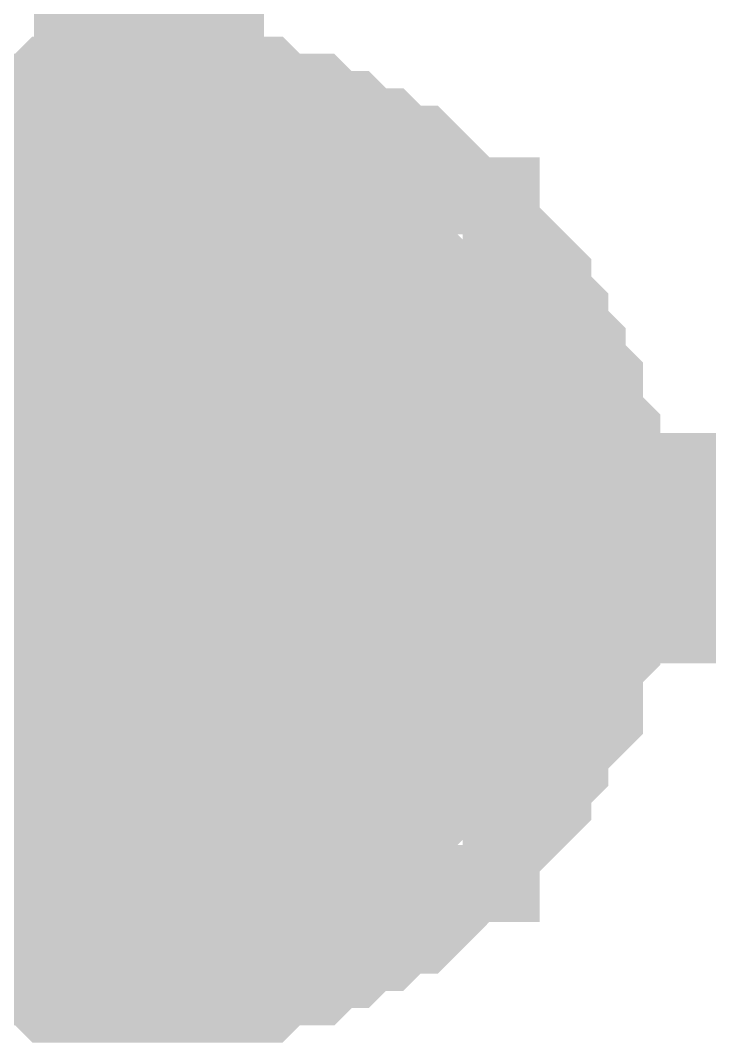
# Model space of a CAD drawing. Header units: inches. Extents: x 0 to 22.3, y 0 to 15.7.
# Drawn here: x 18.6934 to 18.7288, y 13.3736 to 13.426 of the extents above; entities that cross this region are included whole.
import ezdxf

# ---------------------------------------------------------------- set-up
doc = ezdxf.new("R2010")
doc.units = ezdxf.units.IN
doc.header["$MEASUREMENT"] = 0
doc.layers.add('Sheet', color=255, linetype='Continuous')

msp = doc.modelspace()

# ---------------------------------------------------------------- linework, layer by layer
at = {"layer": 'Sheet'}
for points in [[(18.700032, 13.498818, 0.0118, 0.0118, 0), (18.700032, 13.398925, 0.0118, 0.0118, 0)], [(18.686771, 13.413953, 0.0118, 0.0118, 0), (18.687655, 13.414837, 0.0118, 0.0118, 0), (18.688539, 13.415721, 0.0118, 0.0118, 0), (18.689423, 13.415721, 0.0118, 0.0118, 0), (18.690307, 13.416605, 0.0118, 0.0118, 0), (18.691191, 13.416605, 0.0118, 0.0118, 0), (18.692075, 13.417489, 0.0118, 0.0118, 0), (18.692959, 13.417489, 0.0118, 0.0118, 0), (18.692959, 13.418373, 0.0118, 0.0118, 0), (18.694727, 13.418373, 0.0118, 0.0118, 0), (18.695611, 13.418373, 0.0118, 0.0118, 0), (18.696495, 13.419257, 0.0118, 0.0118, 0), (18.697379, 13.419257, 0.0118, 0.0118, 0), (18.698264, 13.419257, 0.0118, 0.0118, 0), (18.699148, 13.419257, 0.0118, 0.0118, 0), (18.700032, 13.419257, 0.0118, 0.0118, 0)], [(18.686771, 13.413953, 0.0118, 0.0118, 0), (18.687655, 13.414837, 0.0118, 0.0118, 0), (18.688539, 13.415721, 0.0118, 0.0118, 0), (18.689423, 13.415721, 0.0118, 0.0118, 0), (18.690307, 13.416605, 0.0118, 0.0118, 0), (18.691191, 13.416605, 0.0118, 0.0118, 0), (18.692075, 13.417489, 0.0118, 0.0118, 0), (18.692959, 13.417489, 0.0118, 0.0118, 0), (18.692959, 13.418373, 0.0118, 0.0118, 0), (18.694727, 13.418373, 0.0118, 0.0118, 0), (18.695611, 13.418373, 0.0118, 0.0118, 0), (18.696495, 13.419257, 0.0118, 0.0118, 0), (18.697379, 13.419257, 0.0118, 0.0118, 0), (18.698264, 13.419257, 0.0118, 0.0118, 0), (18.699148, 13.419257, 0.0118, 0.0118, 0), (18.700032, 13.419257, 0.0118, 0.0118, 0)], [(18.686771, 13.413953, 0.0118, 0.0118, 0), (18.687655, 13.414837, 0.0118, 0.0118, 0), (18.688539, 13.415721, 0.0118, 0.0118, 0), (18.689423, 13.415721, 0.0118, 0.0118, 0), (18.690307, 13.416605, 0.0118, 0.0118, 0), (18.691191, 13.416605, 0.0118, 0.0118, 0), (18.692075, 13.417489, 0.0118, 0.0118, 0), (18.692959, 13.417489, 0.0118, 0.0118, 0), (18.692959, 13.418373, 0.0118, 0.0118, 0), (18.694727, 13.418373, 0.0118, 0.0118, 0), (18.695611, 13.418373, 0.0118, 0.0118, 0), (18.696495, 13.419257, 0.0118, 0.0118, 0), (18.697379, 13.419257, 0.0118, 0.0118, 0), (18.698264, 13.419257, 0.0118, 0.0118, 0), (18.699148, 13.419257, 0.0118, 0.0118, 0), (18.700032, 13.419257, 0.0118, 0.0118, 0)], [(18.686771, 13.413953, 0.0118, 0.0118, 0), (18.687655, 13.414837, 0.0118, 0.0118, 0), (18.688539, 13.415721, 0.0118, 0.0118, 0), (18.689423, 13.415721, 0.0118, 0.0118, 0), (18.690307, 13.416605, 0.0118, 0.0118, 0), (18.691191, 13.416605, 0.0118, 0.0118, 0), (18.692075, 13.417489, 0.0118, 0.0118, 0), (18.692959, 13.417489, 0.0118, 0.0118, 0), (18.692959, 13.418373, 0.0118, 0.0118, 0), (18.694727, 13.418373, 0.0118, 0.0118, 0), (18.695611, 13.418373, 0.0118, 0.0118, 0), (18.696495, 13.419257, 0.0118, 0.0118, 0), (18.697379, 13.419257, 0.0118, 0.0118, 0), (18.698264, 13.419257, 0.0118, 0.0118, 0), (18.699148, 13.419257, 0.0118, 0.0118, 0), (18.700032, 13.419257, 0.0118, 0.0118, 0)], [(18.700032, 13.419257, 0.0118, 0.0118, 0), (18.700032, 13.419257, 0.0118, 0.0118, 0)], [(18.700032, 13.419257, 0.0118, 0.0118, 0), (18.700916, 13.419257, 0.0118, 0.0118, 0), (18.7018, 13.419257, 0.0118, 0.0118, 0), (18.703568, 13.419257, 0.0118, 0.0118, 0), (18.704452, 13.419257, 0.0118, 0.0118, 0), (18.705336, 13.418373, 0.0118, 0.0118, 0), (18.70622, 13.418373, 0.0118, 0.0118, 0), (18.707104, 13.418373, 0.0118, 0.0118, 0), (18.707988, 13.417489, 0.0118, 0.0118, 0), (18.708873, 13.417489, 0.0118, 0.0118, 0), (18.709757, 13.416605, 0.0118, 0.0118, 0), (18.710641, 13.416605, 0.0118, 0.0118, 0), (18.711525, 13.415721, 0.0118, 0.0118, 0), (18.712409, 13.415721, 0.0118, 0.0118, 0), (18.713293, 13.414837, 0.0118, 0.0118, 0), (18.714177, 13.413953, 0.0118, 0.0118, 0), (18.714177, 13.413069, 0.0118, 0.0118, 0), (18.715061, 13.413069, 0.0118, 0.0118, 0), (18.715945, 13.412185, 0.0118, 0.0118, 0), (18.716829, 13.411301, 0.0118, 0.0118, 0), (18.716829, 13.410417, 0.0118, 0.0118, 0), (18.717713, 13.409533, 0.0118, 0.0118, 0), (18.717713, 13.408649, 0.0118, 0.0118, 0), (18.718597, 13.407765, 0.0118, 0.0118, 0), (18.718597, 13.406881, 0.0118, 0.0118, 0), (18.719481, 13.405997, 0.0118, 0.0118, 0), (18.719481, 13.405113, 0.0118, 0.0118, 0), (18.719481, 13.404229, 0.0118, 0.0118, 0), (18.720366, 13.403345, 0.0118, 0.0118, 0), (18.720366, 13.402461, 0.0118, 0.0118, 0), (18.720366, 13.400693, 0.0118, 0.0118, 0), (18.720366, 13.399809, 0.0118, 0.0118, 0), (18.720366, 13.398925, 0.0118, 0.0118, 0)], [(18.700032, 13.419257, 0.0118, 0.0118, 0), (18.700032, 13.419257, 0.0118, 0.0118, 0)], [(18.700032, 13.419257, 0.0118, 0.0118, 0), (18.700916, 13.419257, 0.0118, 0.0118, 0), (18.7018, 13.419257, 0.0118, 0.0118, 0), (18.703568, 13.419257, 0.0118, 0.0118, 0), (18.704452, 13.419257, 0.0118, 0.0118, 0), (18.705336, 13.418373, 0.0118, 0.0118, 0), (18.70622, 13.418373, 0.0118, 0.0118, 0), (18.707104, 13.418373, 0.0118, 0.0118, 0), (18.707988, 13.417489, 0.0118, 0.0118, 0), (18.708873, 13.417489, 0.0118, 0.0118, 0), (18.709757, 13.416605, 0.0118, 0.0118, 0), (18.710641, 13.416605, 0.0118, 0.0118, 0), (18.711525, 13.415721, 0.0118, 0.0118, 0), (18.712409, 13.415721, 0.0118, 0.0118, 0), (18.713293, 13.414837, 0.0118, 0.0118, 0), (18.714177, 13.413953, 0.0118, 0.0118, 0), (18.714177, 13.413069, 0.0118, 0.0118, 0), (18.715061, 13.413069, 0.0118, 0.0118, 0), (18.715945, 13.412185, 0.0118, 0.0118, 0), (18.716829, 13.411301, 0.0118, 0.0118, 0), (18.716829, 13.410417, 0.0118, 0.0118, 0), (18.717713, 13.409533, 0.0118, 0.0118, 0), (18.717713, 13.408649, 0.0118, 0.0118, 0), (18.718597, 13.407765, 0.0118, 0.0118, 0), (18.718597, 13.406881, 0.0118, 0.0118, 0), (18.719481, 13.405997, 0.0118, 0.0118, 0), (18.719481, 13.405113, 0.0118, 0.0118, 0), (18.719481, 13.404229, 0.0118, 0.0118, 0), (18.720366, 13.403345, 0.0118, 0.0118, 0), (18.720366, 13.402461, 0.0118, 0.0118, 0), (18.720366, 13.400693, 0.0118, 0.0118, 0), (18.720366, 13.399809, 0.0118, 0.0118, 0), (18.720366, 13.398925, 0.0118, 0.0118, 0)], [(18.700032, 13.419257, 0.0118, 0.0118, 0), (18.700032, 13.419257, 0.0118, 0.0118, 0)], [(18.700032, 13.419257, 0.0118, 0.0118, 0), (18.700916, 13.419257, 0.0118, 0.0118, 0), (18.7018, 13.419257, 0.0118, 0.0118, 0), (18.703568, 13.419257, 0.0118, 0.0118, 0), (18.704452, 13.419257, 0.0118, 0.0118, 0), (18.705336, 13.418373, 0.0118, 0.0118, 0), (18.70622, 13.418373, 0.0118, 0.0118, 0), (18.707104, 13.418373, 0.0118, 0.0118, 0), (18.707988, 13.417489, 0.0118, 0.0118, 0), (18.708873, 13.417489, 0.0118, 0.0118, 0), (18.709757, 13.416605, 0.0118, 0.0118, 0), (18.710641, 13.416605, 0.0118, 0.0118, 0), (18.711525, 13.415721, 0.0118, 0.0118, 0), (18.712409, 13.415721, 0.0118, 0.0118, 0), (18.713293, 13.414837, 0.0118, 0.0118, 0), (18.714177, 13.413953, 0.0118, 0.0118, 0), (18.714177, 13.413069, 0.0118, 0.0118, 0), (18.715061, 13.413069, 0.0118, 0.0118, 0), (18.715945, 13.412185, 0.0118, 0.0118, 0), (18.716829, 13.411301, 0.0118, 0.0118, 0), (18.716829, 13.410417, 0.0118, 0.0118, 0), (18.717713, 13.409533, 0.0118, 0.0118, 0), (18.717713, 13.408649, 0.0118, 0.0118, 0), (18.718597, 13.407765, 0.0118, 0.0118, 0), (18.718597, 13.406881, 0.0118, 0.0118, 0), (18.719481, 13.405997, 0.0118, 0.0118, 0), (18.719481, 13.405113, 0.0118, 0.0118, 0), (18.719481, 13.404229, 0.0118, 0.0118, 0), (18.720366, 13.403345, 0.0118, 0.0118, 0), (18.720366, 13.402461, 0.0118, 0.0118, 0), (18.720366, 13.400693, 0.0118, 0.0118, 0), (18.720366, 13.399809, 0.0118, 0.0118, 0), (18.720366, 13.398925, 0.0118, 0.0118, 0)], [(18.700032, 13.419257, 0.0118, 0.0118, 0), (18.700032, 13.419257, 0.0118, 0.0118, 0)], [(18.700032, 13.419257, 0.0118, 0.0118, 0), (18.700916, 13.419257, 0.0118, 0.0118, 0), (18.7018, 13.419257, 0.0118, 0.0118, 0), (18.703568, 13.419257, 0.0118, 0.0118, 0), (18.704452, 13.419257, 0.0118, 0.0118, 0), (18.705336, 13.418373, 0.0118, 0.0118, 0), (18.70622, 13.418373, 0.0118, 0.0118, 0), (18.707104, 13.418373, 0.0118, 0.0118, 0), (18.707988, 13.417489, 0.0118, 0.0118, 0), (18.708873, 13.417489, 0.0118, 0.0118, 0), (18.709757, 13.416605, 0.0118, 0.0118, 0), (18.710641, 13.416605, 0.0118, 0.0118, 0), (18.711525, 13.415721, 0.0118, 0.0118, 0), (18.712409, 13.415721, 0.0118, 0.0118, 0), (18.713293, 13.414837, 0.0118, 0.0118, 0), (18.714177, 13.413953, 0.0118, 0.0118, 0), (18.714177, 13.413069, 0.0118, 0.0118, 0), (18.715061, 13.413069, 0.0118, 0.0118, 0), (18.715945, 13.412185, 0.0118, 0.0118, 0), (18.716829, 13.411301, 0.0118, 0.0118, 0), (18.716829, 13.410417, 0.0118, 0.0118, 0), (18.717713, 13.409533, 0.0118, 0.0118, 0), (18.717713, 13.408649, 0.0118, 0.0118, 0), (18.718597, 13.407765, 0.0118, 0.0118, 0), (18.718597, 13.406881, 0.0118, 0.0118, 0), (18.719481, 13.405997, 0.0118, 0.0118, 0), (18.719481, 13.405113, 0.0118, 0.0118, 0), (18.719481, 13.404229, 0.0118, 0.0118, 0), (18.720366, 13.403345, 0.0118, 0.0118, 0), (18.720366, 13.402461, 0.0118, 0.0118, 0), (18.720366, 13.400693, 0.0118, 0.0118, 0), (18.720366, 13.399809, 0.0118, 0.0118, 0), (18.720366, 13.398925, 0.0118, 0.0118, 0)], [(18.691191, 13.416605, 0.0039, 0.0039, 0), (18.692075, 13.417489, 0.0039, 0.0039, 0), (18.692959, 13.417489, 0.0039, 0.0039, 0), (18.692959, 13.418373, 0.0039, 0.0039, 0), (18.694727, 13.418373, 0.0039, 0.0039, 0), (18.695611, 13.418373, 0.0039, 0.0039, 0), (18.696495, 13.419257, 0.0039, 0.0039, 0), (18.697379, 13.419257, 0.0039, 0.0039, 0), (18.698264, 13.419257, 0.0039, 0.0039, 0), (18.699148, 13.419257, 0.0039, 0.0039, 0), (18.700032, 13.419257, 0.0039, 0.0039, 0)], [(18.691191, 13.416605, 0.0039, 0.0039, 0), (18.692075, 13.417489, 0.0039, 0.0039, 0), (18.692959, 13.417489, 0.0039, 0.0039, 0), (18.692959, 13.418373, 0.0039, 0.0039, 0), (18.694727, 13.418373, 0.0039, 0.0039, 0), (18.695611, 13.418373, 0.0039, 0.0039, 0), (18.696495, 13.419257, 0.0039, 0.0039, 0), (18.697379, 13.419257, 0.0039, 0.0039, 0), (18.698264, 13.419257, 0.0039, 0.0039, 0), (18.699148, 13.419257, 0.0039, 0.0039, 0), (18.700032, 13.419257, 0.0039, 0.0039, 0)], [(18.691191, 13.416605, 0.0039, 0.0039, 0), (18.692075, 13.417489, 0.0039, 0.0039, 0), (18.692959, 13.417489, 0.0039, 0.0039, 0), (18.692959, 13.418373, 0.0039, 0.0039, 0), (18.694727, 13.418373, 0.0039, 0.0039, 0), (18.695611, 13.418373, 0.0039, 0.0039, 0), (18.696495, 13.419257, 0.0039, 0.0039, 0), (18.697379, 13.419257, 0.0039, 0.0039, 0), (18.698264, 13.419257, 0.0039, 0.0039, 0), (18.699148, 13.419257, 0.0039, 0.0039, 0), (18.700032, 13.419257, 0.0039, 0.0039, 0)], [(18.691191, 13.416605, 0.0039, 0.0039, 0), (18.692075, 13.417489, 0.0039, 0.0039, 0), (18.692959, 13.417489, 0.0039, 0.0039, 0), (18.692959, 13.418373, 0.0039, 0.0039, 0), (18.694727, 13.418373, 0.0039, 0.0039, 0), (18.695611, 13.418373, 0.0039, 0.0039, 0), (18.696495, 13.419257, 0.0039, 0.0039, 0), (18.697379, 13.419257, 0.0039, 0.0039, 0), (18.698264, 13.419257, 0.0039, 0.0039, 0), (18.699148, 13.419257, 0.0039, 0.0039, 0), (18.700032, 13.419257, 0.0039, 0.0039, 0)], [(18.700032, 13.419257, 0.0039, 0.0039, 0), (18.700032, 13.419257, 0.0039, 0.0039, 0)], [(18.700032, 13.419257, 0.0039, 0.0039, 0), (18.700916, 13.419257, 0.0039, 0.0039, 0), (18.7018, 13.419257, 0.0039, 0.0039, 0), (18.703568, 13.419257, 0.0039, 0.0039, 0), (18.704452, 13.419257, 0.0039, 0.0039, 0), (18.705336, 13.418373, 0.0039, 0.0039, 0), (18.70622, 13.418373, 0.0039, 0.0039, 0), (18.707104, 13.418373, 0.0039, 0.0039, 0), (18.707988, 13.417489, 0.0039, 0.0039, 0), (18.708873, 13.417489, 0.0039, 0.0039, 0), (18.709757, 13.416605, 0.0039, 0.0039, 0), (18.710641, 13.416605, 0.0039, 0.0039, 0), (18.711525, 13.415721, 0.0039, 0.0039, 0), (18.712409, 13.415721, 0.0039, 0.0039, 0), (18.713293, 13.414837, 0.0039, 0.0039, 0), (18.714177, 13.413953, 0.0039, 0.0039, 0), (18.714177, 13.413069, 0.0039, 0.0039, 0), (18.715061, 13.413069, 0.0039, 0.0039, 0), (18.715945, 13.412185, 0.0039, 0.0039, 0), (18.716829, 13.411301, 0.0039, 0.0039, 0), (18.716829, 13.410417, 0.0039, 0.0039, 0), (18.717713, 13.409533, 0.0039, 0.0039, 0), (18.717713, 13.408649, 0.0039, 0.0039, 0), (18.718597, 13.407765, 0.0039, 0.0039, 0), (18.718597, 13.406881, 0.0039, 0.0039, 0), (18.719481, 13.405997, 0.0039, 0.0039, 0), (18.719481, 13.405113, 0.0039, 0.0039, 0), (18.719481, 13.404229, 0.0039, 0.0039, 0), (18.720366, 13.403345, 0.0039, 0.0039, 0), (18.720366, 13.402461, 0.0039, 0.0039, 0), (18.720366, 13.400693, 0.0039, 0.0039, 0), (18.720366, 13.399809, 0.0039, 0.0039, 0), (18.720366, 13.398925, 0.0039, 0.0039, 0)], [(18.700032, 13.419257, 0.0039, 0.0039, 0), (18.700032, 13.419257, 0.0039, 0.0039, 0)], [(18.700032, 13.419257, 0.0039, 0.0039, 0), (18.700916, 13.419257, 0.0039, 0.0039, 0), (18.7018, 13.419257, 0.0039, 0.0039, 0), (18.703568, 13.419257, 0.0039, 0.0039, 0), (18.704452, 13.419257, 0.0039, 0.0039, 0), (18.705336, 13.418373, 0.0039, 0.0039, 0), (18.70622, 13.418373, 0.0039, 0.0039, 0), (18.707104, 13.418373, 0.0039, 0.0039, 0), (18.707988, 13.417489, 0.0039, 0.0039, 0), (18.708873, 13.417489, 0.0039, 0.0039, 0), (18.709757, 13.416605, 0.0039, 0.0039, 0), (18.710641, 13.416605, 0.0039, 0.0039, 0), (18.711525, 13.415721, 0.0039, 0.0039, 0), (18.712409, 13.415721, 0.0039, 0.0039, 0), (18.713293, 13.414837, 0.0039, 0.0039, 0), (18.714177, 13.413953, 0.0039, 0.0039, 0), (18.714177, 13.413069, 0.0039, 0.0039, 0), (18.715061, 13.413069, 0.0039, 0.0039, 0), (18.715945, 13.412185, 0.0039, 0.0039, 0), (18.716829, 13.411301, 0.0039, 0.0039, 0), (18.716829, 13.410417, 0.0039, 0.0039, 0), (18.717713, 13.409533, 0.0039, 0.0039, 0), (18.717713, 13.408649, 0.0039, 0.0039, 0), (18.718597, 13.407765, 0.0039, 0.0039, 0), (18.718597, 13.406881, 0.0039, 0.0039, 0), (18.719481, 13.405997, 0.0039, 0.0039, 0), (18.719481, 13.405113, 0.0039, 0.0039, 0), (18.719481, 13.404229, 0.0039, 0.0039, 0), (18.720366, 13.403345, 0.0039, 0.0039, 0), (18.720366, 13.402461, 0.0039, 0.0039, 0), (18.720366, 13.400693, 0.0039, 0.0039, 0), (18.720366, 13.399809, 0.0039, 0.0039, 0), (18.720366, 13.398925, 0.0039, 0.0039, 0)], [(18.700032, 13.419257, 0.0039, 0.0039, 0), (18.700032, 13.419257, 0.0039, 0.0039, 0)], [(18.700032, 13.419257, 0.0039, 0.0039, 0), (18.700916, 13.419257, 0.0039, 0.0039, 0), (18.7018, 13.419257, 0.0039, 0.0039, 0), (18.703568, 13.419257, 0.0039, 0.0039, 0), (18.704452, 13.419257, 0.0039, 0.0039, 0), (18.705336, 13.418373, 0.0039, 0.0039, 0), (18.70622, 13.418373, 0.0039, 0.0039, 0), (18.707104, 13.418373, 0.0039, 0.0039, 0), (18.707988, 13.417489, 0.0039, 0.0039, 0), (18.708873, 13.417489, 0.0039, 0.0039, 0), (18.709757, 13.416605, 0.0039, 0.0039, 0), (18.710641, 13.416605, 0.0039, 0.0039, 0), (18.711525, 13.415721, 0.0039, 0.0039, 0), (18.712409, 13.415721, 0.0039, 0.0039, 0), (18.713293, 13.414837, 0.0039, 0.0039, 0), (18.714177, 13.413953, 0.0039, 0.0039, 0), (18.714177, 13.413069, 0.0039, 0.0039, 0), (18.715061, 13.413069, 0.0039, 0.0039, 0), (18.715945, 13.412185, 0.0039, 0.0039, 0), (18.716829, 13.411301, 0.0039, 0.0039, 0), (18.716829, 13.410417, 0.0039, 0.0039, 0), (18.717713, 13.409533, 0.0039, 0.0039, 0), (18.717713, 13.408649, 0.0039, 0.0039, 0), (18.718597, 13.407765, 0.0039, 0.0039, 0), (18.718597, 13.406881, 0.0039, 0.0039, 0), (18.719481, 13.405997, 0.0039, 0.0039, 0), (18.719481, 13.405113, 0.0039, 0.0039, 0), (18.719481, 13.404229, 0.0039, 0.0039, 0), (18.720366, 13.403345, 0.0039, 0.0039, 0), (18.720366, 13.402461, 0.0039, 0.0039, 0), (18.720366, 13.400693, 0.0039, 0.0039, 0), (18.720366, 13.399809, 0.0039, 0.0039, 0), (18.720366, 13.398925, 0.0039, 0.0039, 0)], [(18.700032, 13.419257, 0.0039, 0.0039, 0), (18.700032, 13.419257, 0.0039, 0.0039, 0)], [(18.700032, 13.419257, 0.0039, 0.0039, 0), (18.700916, 13.419257, 0.0039, 0.0039, 0), (18.7018, 13.419257, 0.0039, 0.0039, 0), (18.703568, 13.419257, 0.0039, 0.0039, 0), (18.704452, 13.419257, 0.0039, 0.0039, 0), (18.705336, 13.418373, 0.0039, 0.0039, 0), (18.70622, 13.418373, 0.0039, 0.0039, 0), (18.707104, 13.418373, 0.0039, 0.0039, 0), (18.707988, 13.417489, 0.0039, 0.0039, 0), (18.708873, 13.417489, 0.0039, 0.0039, 0), (18.709757, 13.416605, 0.0039, 0.0039, 0), (18.710641, 13.416605, 0.0039, 0.0039, 0), (18.711525, 13.415721, 0.0039, 0.0039, 0), (18.712409, 13.415721, 0.0039, 0.0039, 0), (18.713293, 13.414837, 0.0039, 0.0039, 0), (18.714177, 13.413953, 0.0039, 0.0039, 0), (18.714177, 13.413069, 0.0039, 0.0039, 0), (18.715061, 13.413069, 0.0039, 0.0039, 0), (18.715945, 13.412185, 0.0039, 0.0039, 0), (18.716829, 13.411301, 0.0039, 0.0039, 0), (18.716829, 13.410417, 0.0039, 0.0039, 0), (18.717713, 13.409533, 0.0039, 0.0039, 0), (18.717713, 13.408649, 0.0039, 0.0039, 0), (18.718597, 13.407765, 0.0039, 0.0039, 0), (18.718597, 13.406881, 0.0039, 0.0039, 0), (18.719481, 13.405997, 0.0039, 0.0039, 0), (18.719481, 13.405113, 0.0039, 0.0039, 0), (18.719481, 13.404229, 0.0039, 0.0039, 0), (18.720366, 13.403345, 0.0039, 0.0039, 0), (18.720366, 13.402461, 0.0039, 0.0039, 0), (18.720366, 13.400693, 0.0039, 0.0039, 0), (18.720366, 13.399809, 0.0039, 0.0039, 0), (18.720366, 13.398925, 0.0039, 0.0039, 0)], [(18.600131, 13.398925, 0.0118, 0.0118, 0), (18.700032, 13.398925, 0.0118, 0.0118, 0), (19.100519, 13.398925, 0.0118, 0.0118, 0)], [(18.720366, 13.398925, 0.0118, 0.0118, 0), (18.720366, 13.398041, 0.0118, 0.0118, 0), (18.720366, 13.397157, 0.0118, 0.0118, 0), (18.720366, 13.396273, 0.0118, 0.0118, 0), (18.720366, 13.395389, 0.0118, 0.0118, 0), (18.719481, 13.394505, 0.0118, 0.0118, 0), (18.719481, 13.39362, 0.0118, 0.0118, 0), (18.719481, 13.391852, 0.0118, 0.0118, 0), (18.718597, 13.390968, 0.0118, 0.0118, 0), (18.718597, 13.390968, 0.0118, 0.0118, 0), (18.717713, 13.390084, 0.0118, 0.0118, 0), (18.717713, 13.3892, 0.0118, 0.0118, 0), (18.716829, 13.388316, 0.0118, 0.0118, 0), (18.716829, 13.387432, 0.0118, 0.0118, 0), (18.715945, 13.386548, 0.0118, 0.0118, 0), (18.715061, 13.385664, 0.0118, 0.0118, 0), (18.714177, 13.385664, 0.0118, 0.0118, 0), (18.714177, 13.38478, 0.0118, 0.0118, 0), (18.713293, 13.383896, 0.0118, 0.0118, 0), (18.712409, 13.383012, 0.0118, 0.0118, 0), (18.711525, 13.383012, 0.0118, 0.0118, 0), (18.710641, 13.382128, 0.0118, 0.0118, 0), (18.709757, 13.382128, 0.0118, 0.0118, 0), (18.708873, 13.381244, 0.0118, 0.0118, 0), (18.707988, 13.381244, 0.0118, 0.0118, 0), (18.707104, 13.38036, 0.0118, 0.0118, 0), (18.70622, 13.38036, 0.0118, 0.0118, 0), (18.705336, 13.38036, 0.0118, 0.0118, 0), (18.704452, 13.379476, 0.0118, 0.0118, 0), (18.703568, 13.379476, 0.0118, 0.0118, 0), (18.7018, 13.379476, 0.0118, 0.0118, 0), (18.700916, 13.379476, 0.0118, 0.0118, 0), (18.700032, 13.379476, 0.0118, 0.0118, 0)], [(18.720366, 13.398925, 0.0118, 0.0118, 0), (18.720366, 13.398041, 0.0118, 0.0118, 0), (18.720366, 13.397157, 0.0118, 0.0118, 0), (18.720366, 13.396273, 0.0118, 0.0118, 0), (18.720366, 13.395389, 0.0118, 0.0118, 0), (18.719481, 13.394505, 0.0118, 0.0118, 0), (18.719481, 13.39362, 0.0118, 0.0118, 0), (18.719481, 13.391852, 0.0118, 0.0118, 0), (18.718597, 13.390968, 0.0118, 0.0118, 0), (18.718597, 13.390968, 0.0118, 0.0118, 0), (18.717713, 13.390084, 0.0118, 0.0118, 0), (18.717713, 13.3892, 0.0118, 0.0118, 0), (18.716829, 13.388316, 0.0118, 0.0118, 0), (18.716829, 13.387432, 0.0118, 0.0118, 0), (18.715945, 13.386548, 0.0118, 0.0118, 0), (18.715061, 13.385664, 0.0118, 0.0118, 0), (18.714177, 13.385664, 0.0118, 0.0118, 0), (18.714177, 13.38478, 0.0118, 0.0118, 0), (18.713293, 13.383896, 0.0118, 0.0118, 0), (18.712409, 13.383012, 0.0118, 0.0118, 0), (18.711525, 13.383012, 0.0118, 0.0118, 0), (18.710641, 13.382128, 0.0118, 0.0118, 0), (18.709757, 13.382128, 0.0118, 0.0118, 0), (18.708873, 13.381244, 0.0118, 0.0118, 0), (18.707988, 13.381244, 0.0118, 0.0118, 0), (18.707104, 13.38036, 0.0118, 0.0118, 0), (18.70622, 13.38036, 0.0118, 0.0118, 0), (18.705336, 13.38036, 0.0118, 0.0118, 0), (18.704452, 13.379476, 0.0118, 0.0118, 0), (18.703568, 13.379476, 0.0118, 0.0118, 0), (18.7018, 13.379476, 0.0118, 0.0118, 0), (18.700916, 13.379476, 0.0118, 0.0118, 0), (18.700032, 13.379476, 0.0118, 0.0118, 0)], [(18.720366, 13.398925, 0.0118, 0.0118, 0), (18.720366, 13.398041, 0.0118, 0.0118, 0), (18.720366, 13.397157, 0.0118, 0.0118, 0), (18.720366, 13.396273, 0.0118, 0.0118, 0), (18.720366, 13.395389, 0.0118, 0.0118, 0), (18.719481, 13.394505, 0.0118, 0.0118, 0), (18.719481, 13.39362, 0.0118, 0.0118, 0), (18.719481, 13.391852, 0.0118, 0.0118, 0), (18.718597, 13.390968, 0.0118, 0.0118, 0), (18.718597, 13.390968, 0.0118, 0.0118, 0), (18.717713, 13.390084, 0.0118, 0.0118, 0), (18.717713, 13.3892, 0.0118, 0.0118, 0), (18.716829, 13.388316, 0.0118, 0.0118, 0), (18.716829, 13.387432, 0.0118, 0.0118, 0), (18.715945, 13.386548, 0.0118, 0.0118, 0), (18.715061, 13.385664, 0.0118, 0.0118, 0), (18.714177, 13.385664, 0.0118, 0.0118, 0), (18.714177, 13.38478, 0.0118, 0.0118, 0), (18.713293, 13.383896, 0.0118, 0.0118, 0), (18.712409, 13.383012, 0.0118, 0.0118, 0), (18.711525, 13.383012, 0.0118, 0.0118, 0), (18.710641, 13.382128, 0.0118, 0.0118, 0), (18.709757, 13.382128, 0.0118, 0.0118, 0), (18.708873, 13.381244, 0.0118, 0.0118, 0), (18.707988, 13.381244, 0.0118, 0.0118, 0), (18.707104, 13.38036, 0.0118, 0.0118, 0), (18.70622, 13.38036, 0.0118, 0.0118, 0), (18.705336, 13.38036, 0.0118, 0.0118, 0), (18.704452, 13.379476, 0.0118, 0.0118, 0), (18.703568, 13.379476, 0.0118, 0.0118, 0), (18.7018, 13.379476, 0.0118, 0.0118, 0), (18.700916, 13.379476, 0.0118, 0.0118, 0), (18.700032, 13.379476, 0.0118, 0.0118, 0)], [(18.720366, 13.398925, 0.0118, 0.0118, 0), (18.720366, 13.398041, 0.0118, 0.0118, 0), (18.720366, 13.397157, 0.0118, 0.0118, 0), (18.720366, 13.396273, 0.0118, 0.0118, 0), (18.720366, 13.395389, 0.0118, 0.0118, 0), (18.719481, 13.394505, 0.0118, 0.0118, 0), (18.719481, 13.39362, 0.0118, 0.0118, 0), (18.719481, 13.391852, 0.0118, 0.0118, 0), (18.718597, 13.390968, 0.0118, 0.0118, 0), (18.718597, 13.390968, 0.0118, 0.0118, 0), (18.717713, 13.390084, 0.0118, 0.0118, 0), (18.717713, 13.3892, 0.0118, 0.0118, 0), (18.716829, 13.388316, 0.0118, 0.0118, 0), (18.716829, 13.387432, 0.0118, 0.0118, 0), (18.715945, 13.386548, 0.0118, 0.0118, 0), (18.715061, 13.385664, 0.0118, 0.0118, 0), (18.714177, 13.385664, 0.0118, 0.0118, 0), (18.714177, 13.38478, 0.0118, 0.0118, 0), (18.713293, 13.383896, 0.0118, 0.0118, 0), (18.712409, 13.383012, 0.0118, 0.0118, 0), (18.711525, 13.383012, 0.0118, 0.0118, 0), (18.710641, 13.382128, 0.0118, 0.0118, 0), (18.709757, 13.382128, 0.0118, 0.0118, 0), (18.708873, 13.381244, 0.0118, 0.0118, 0), (18.707988, 13.381244, 0.0118, 0.0118, 0), (18.707104, 13.38036, 0.0118, 0.0118, 0), (18.70622, 13.38036, 0.0118, 0.0118, 0), (18.705336, 13.38036, 0.0118, 0.0118, 0), (18.704452, 13.379476, 0.0118, 0.0118, 0), (18.703568, 13.379476, 0.0118, 0.0118, 0), (18.7018, 13.379476, 0.0118, 0.0118, 0), (18.700916, 13.379476, 0.0118, 0.0118, 0), (18.700032, 13.379476, 0.0118, 0.0118, 0)], [(18.720366, 13.398925, 0.0118, 0.0118, 0), (18.720366, 13.398925, 0.0118, 0.0118, 0), (18.720366, 13.398925, 0.0118, 0.0118, 0), (18.720366, 13.398925, 0.0118, 0.0118, 0), (18.720366, 13.398925, 0.0118, 0.0118, 0), (18.720366, 13.398925, 0.0118, 0.0118, 0), (18.720366, 13.398925, 0.0118, 0.0118, 0), (18.720366, 13.398925, 0.0118, 0.0118, 0), (18.720366, 13.398925, 0.0118, 0.0118, 0), (18.720366, 13.398925, 0.0118, 0.0118, 0), (18.720366, 13.398925, 0.0118, 0.0118, 0), (18.720366, 13.398925, 0.0118, 0.0118, 0), (18.720366, 13.398925, 0.0118, 0.0118, 0), (18.720366, 13.398925, 0.0118, 0.0118, 0), (18.720366, 13.398925, 0.0118, 0.0118, 0), (18.720366, 13.398925, 0.0118, 0.0118, 0), (18.720366, 13.398925, 0.0118, 0.0118, 0), (18.720366, 13.398925, 0.0118, 0.0118, 0), (18.720366, 13.398925, 0.0118, 0.0118, 0), (18.720366, 13.398925, 0.0118, 0.0118, 0), (18.720366, 13.398925, 0.0118, 0.0118, 0), (18.720366, 13.398925, 0.0118, 0.0118, 0), (18.720366, 13.398925, 0.0118, 0.0118, 0), (18.720366, 13.398925, 0.0118, 0.0118, 0), (18.720366, 13.398925, 0.0118, 0.0118, 0), (18.720366, 13.398925, 0.0118, 0.0118, 0), (18.720366, 13.398925, 0.0118, 0.0118, 0), (18.720366, 13.398925, 0.0118, 0.0118, 0), (18.720366, 13.398925, 0.0118, 0.0118, 0), (18.720366, 13.398925, 0.0118, 0.0118, 0), (18.720366, 13.398925, 0.0118, 0.0118, 0), (18.720366, 13.398925, 0.0118, 0.0118, 0), (18.720366, 13.398925, 0.0118, 0.0118, 0)], [(18.720366, 13.398925, 0.0118, 0.0118, 0), (18.720366, 13.398925, 0.0118, 0.0118, 0)], [(18.720366, 13.398925, 0.0118, 0.0118, 0), (18.720366, 13.398925, 0.0118, 0.0118, 0), (18.720366, 13.398925, 0.0118, 0.0118, 0), (18.720366, 13.398925, 0.0118, 0.0118, 0), (18.720366, 13.398925, 0.0118, 0.0118, 0), (18.720366, 13.398925, 0.0118, 0.0118, 0), (18.720366, 13.398925, 0.0118, 0.0118, 0), (18.720366, 13.398925, 0.0118, 0.0118, 0), (18.720366, 13.398925, 0.0118, 0.0118, 0), (18.720366, 13.398925, 0.0118, 0.0118, 0), (18.720366, 13.398925, 0.0118, 0.0118, 0), (18.720366, 13.398925, 0.0118, 0.0118, 0), (18.720366, 13.398925, 0.0118, 0.0118, 0), (18.720366, 13.398925, 0.0118, 0.0118, 0), (18.720366, 13.398925, 0.0118, 0.0118, 0), (18.720366, 13.398925, 0.0118, 0.0118, 0), (18.720366, 13.398925, 0.0118, 0.0118, 0), (18.720366, 13.398925, 0.0118, 0.0118, 0), (18.720366, 13.398925, 0.0118, 0.0118, 0), (18.720366, 13.398925, 0.0118, 0.0118, 0), (18.720366, 13.398925, 0.0118, 0.0118, 0), (18.720366, 13.398925, 0.0118, 0.0118, 0), (18.720366, 13.398925, 0.0118, 0.0118, 0), (18.720366, 13.398925, 0.0118, 0.0118, 0), (18.720366, 13.398925, 0.0118, 0.0118, 0), (18.720366, 13.398925, 0.0118, 0.0118, 0), (18.720366, 13.398925, 0.0118, 0.0118, 0), (18.720366, 13.398925, 0.0118, 0.0118, 0), (18.720366, 13.398925, 0.0118, 0.0118, 0), (18.720366, 13.398925, 0.0118, 0.0118, 0), (18.720366, 13.398925, 0.0118, 0.0118, 0), (18.720366, 13.398925, 0.0118, 0.0118, 0), (18.720366, 13.398925, 0.0118, 0.0118, 0)], [(18.720366, 13.398925, 0.0118, 0.0118, 0), (18.720366, 13.398925, 0.0118, 0.0118, 0)], [(18.720366, 13.398925, 0.0118, 0.0118, 0), (18.720366, 13.398925, 0.0118, 0.0118, 0), (18.720366, 13.398925, 0.0118, 0.0118, 0), (18.720366, 13.398925, 0.0118, 0.0118, 0), (18.720366, 13.398925, 0.0118, 0.0118, 0), (18.720366, 13.398925, 0.0118, 0.0118, 0), (18.720366, 13.398925, 0.0118, 0.0118, 0), (18.720366, 13.398925, 0.0118, 0.0118, 0), (18.720366, 13.398925, 0.0118, 0.0118, 0), (18.720366, 13.398925, 0.0118, 0.0118, 0), (18.720366, 13.398925, 0.0118, 0.0118, 0), (18.720366, 13.398925, 0.0118, 0.0118, 0), (18.720366, 13.398925, 0.0118, 0.0118, 0), (18.720366, 13.398925, 0.0118, 0.0118, 0), (18.720366, 13.398925, 0.0118, 0.0118, 0), (18.720366, 13.398925, 0.0118, 0.0118, 0), (18.720366, 13.398925, 0.0118, 0.0118, 0), (18.720366, 13.398925, 0.0118, 0.0118, 0), (18.720366, 13.398925, 0.0118, 0.0118, 0), (18.720366, 13.398925, 0.0118, 0.0118, 0), (18.720366, 13.398925, 0.0118, 0.0118, 0), (18.720366, 13.398925, 0.0118, 0.0118, 0), (18.720366, 13.398925, 0.0118, 0.0118, 0), (18.720366, 13.398925, 0.0118, 0.0118, 0), (18.720366, 13.398925, 0.0118, 0.0118, 0), (18.720366, 13.398925, 0.0118, 0.0118, 0), (18.720366, 13.398925, 0.0118, 0.0118, 0), (18.720366, 13.398925, 0.0118, 0.0118, 0), (18.720366, 13.398925, 0.0118, 0.0118, 0), (18.720366, 13.398925, 0.0118, 0.0118, 0), (18.720366, 13.398925, 0.0118, 0.0118, 0), (18.720366, 13.398925, 0.0118, 0.0118, 0), (18.720366, 13.398925, 0.0118, 0.0118, 0)], [(18.720366, 13.398925, 0.0118, 0.0118, 0), (18.720366, 13.398925, 0.0118, 0.0118, 0)], [(18.720366, 13.398925, 0.0118, 0.0118, 0), (18.720366, 13.398925, 0.0118, 0.0118, 0), (18.720366, 13.398925, 0.0118, 0.0118, 0), (18.720366, 13.398925, 0.0118, 0.0118, 0), (18.720366, 13.398925, 0.0118, 0.0118, 0), (18.720366, 13.398925, 0.0118, 0.0118, 0), (18.720366, 13.398925, 0.0118, 0.0118, 0), (18.720366, 13.398925, 0.0118, 0.0118, 0), (18.720366, 13.398925, 0.0118, 0.0118, 0), (18.720366, 13.398925, 0.0118, 0.0118, 0), (18.720366, 13.398925, 0.0118, 0.0118, 0), (18.720366, 13.398925, 0.0118, 0.0118, 0), (18.720366, 13.398925, 0.0118, 0.0118, 0), (18.720366, 13.398925, 0.0118, 0.0118, 0), (18.720366, 13.398925, 0.0118, 0.0118, 0), (18.720366, 13.398925, 0.0118, 0.0118, 0), (18.720366, 13.398925, 0.0118, 0.0118, 0), (18.720366, 13.398925, 0.0118, 0.0118, 0), (18.720366, 13.398925, 0.0118, 0.0118, 0), (18.720366, 13.398925, 0.0118, 0.0118, 0), (18.720366, 13.398925, 0.0118, 0.0118, 0), (18.720366, 13.398925, 0.0118, 0.0118, 0), (18.720366, 13.398925, 0.0118, 0.0118, 0), (18.720366, 13.398925, 0.0118, 0.0118, 0), (18.720366, 13.398925, 0.0118, 0.0118, 0), (18.720366, 13.398925, 0.0118, 0.0118, 0), (18.720366, 13.398925, 0.0118, 0.0118, 0), (18.720366, 13.398925, 0.0118, 0.0118, 0), (18.720366, 13.398925, 0.0118, 0.0118, 0), (18.720366, 13.398925, 0.0118, 0.0118, 0), (18.720366, 13.398925, 0.0118, 0.0118, 0), (18.720366, 13.398925, 0.0118, 0.0118, 0), (18.720366, 13.398925, 0.0118, 0.0118, 0)], [(18.720366, 13.398925, 0.0118, 0.0118, 0), (18.720366, 13.398925, 0.0118, 0.0118, 0)], [(18.720366, 13.398925, 0.0039, 0.0039, 0), (18.720366, 13.398041, 0.0039, 0.0039, 0), (18.720366, 13.397157, 0.0039, 0.0039, 0), (18.720366, 13.396273, 0.0039, 0.0039, 0), (18.720366, 13.395389, 0.0039, 0.0039, 0), (18.719481, 13.394505, 0.0039, 0.0039, 0), (18.719481, 13.39362, 0.0039, 0.0039, 0), (18.719481, 13.391852, 0.0039, 0.0039, 0), (18.718597, 13.390968, 0.0039, 0.0039, 0), (18.718597, 13.390968, 0.0039, 0.0039, 0), (18.717713, 13.390084, 0.0039, 0.0039, 0), (18.717713, 13.3892, 0.0039, 0.0039, 0), (18.716829, 13.388316, 0.0039, 0.0039, 0), (18.716829, 13.387432, 0.0039, 0.0039, 0), (18.715945, 13.386548, 0.0039, 0.0039, 0), (18.715061, 13.385664, 0.0039, 0.0039, 0), (18.714177, 13.385664, 0.0039, 0.0039, 0), (18.714177, 13.38478, 0.0039, 0.0039, 0), (18.713293, 13.383896, 0.0039, 0.0039, 0), (18.712409, 13.383012, 0.0039, 0.0039, 0), (18.711525, 13.383012, 0.0039, 0.0039, 0), (18.710641, 13.382128, 0.0039, 0.0039, 0), (18.709757, 13.382128, 0.0039, 0.0039, 0), (18.708873, 13.381244, 0.0039, 0.0039, 0), (18.707988, 13.381244, 0.0039, 0.0039, 0), (18.707104, 13.38036, 0.0039, 0.0039, 0), (18.70622, 13.38036, 0.0039, 0.0039, 0), (18.705336, 13.38036, 0.0039, 0.0039, 0), (18.704452, 13.379476, 0.0039, 0.0039, 0), (18.703568, 13.379476, 0.0039, 0.0039, 0), (18.7018, 13.379476, 0.0039, 0.0039, 0), (18.700916, 13.379476, 0.0039, 0.0039, 0), (18.700032, 13.379476, 0.0039, 0.0039, 0)], [(18.720366, 13.398925, 0.0039, 0.0039, 0), (18.720366, 13.398041, 0.0039, 0.0039, 0), (18.720366, 13.397157, 0.0039, 0.0039, 0), (18.720366, 13.396273, 0.0039, 0.0039, 0), (18.720366, 13.395389, 0.0039, 0.0039, 0), (18.719481, 13.394505, 0.0039, 0.0039, 0), (18.719481, 13.39362, 0.0039, 0.0039, 0), (18.719481, 13.391852, 0.0039, 0.0039, 0), (18.718597, 13.390968, 0.0039, 0.0039, 0), (18.718597, 13.390968, 0.0039, 0.0039, 0), (18.717713, 13.390084, 0.0039, 0.0039, 0), (18.717713, 13.3892, 0.0039, 0.0039, 0), (18.716829, 13.388316, 0.0039, 0.0039, 0), (18.716829, 13.387432, 0.0039, 0.0039, 0), (18.715945, 13.386548, 0.0039, 0.0039, 0), (18.715061, 13.385664, 0.0039, 0.0039, 0), (18.714177, 13.385664, 0.0039, 0.0039, 0), (18.714177, 13.38478, 0.0039, 0.0039, 0), (18.713293, 13.383896, 0.0039, 0.0039, 0), (18.712409, 13.383012, 0.0039, 0.0039, 0), (18.711525, 13.383012, 0.0039, 0.0039, 0), (18.710641, 13.382128, 0.0039, 0.0039, 0), (18.709757, 13.382128, 0.0039, 0.0039, 0), (18.708873, 13.381244, 0.0039, 0.0039, 0), (18.707988, 13.381244, 0.0039, 0.0039, 0), (18.707104, 13.38036, 0.0039, 0.0039, 0), (18.70622, 13.38036, 0.0039, 0.0039, 0), (18.705336, 13.38036, 0.0039, 0.0039, 0), (18.704452, 13.379476, 0.0039, 0.0039, 0), (18.703568, 13.379476, 0.0039, 0.0039, 0), (18.7018, 13.379476, 0.0039, 0.0039, 0), (18.700916, 13.379476, 0.0039, 0.0039, 0), (18.700032, 13.379476, 0.0039, 0.0039, 0)], [(18.720366, 13.398925, 0.0039, 0.0039, 0), (18.720366, 13.398041, 0.0039, 0.0039, 0), (18.720366, 13.397157, 0.0039, 0.0039, 0), (18.720366, 13.396273, 0.0039, 0.0039, 0), (18.720366, 13.395389, 0.0039, 0.0039, 0), (18.719481, 13.394505, 0.0039, 0.0039, 0), (18.719481, 13.39362, 0.0039, 0.0039, 0), (18.719481, 13.391852, 0.0039, 0.0039, 0), (18.718597, 13.390968, 0.0039, 0.0039, 0), (18.718597, 13.390968, 0.0039, 0.0039, 0), (18.717713, 13.390084, 0.0039, 0.0039, 0), (18.717713, 13.3892, 0.0039, 0.0039, 0), (18.716829, 13.388316, 0.0039, 0.0039, 0), (18.716829, 13.387432, 0.0039, 0.0039, 0), (18.715945, 13.386548, 0.0039, 0.0039, 0), (18.715061, 13.385664, 0.0039, 0.0039, 0), (18.714177, 13.385664, 0.0039, 0.0039, 0), (18.714177, 13.38478, 0.0039, 0.0039, 0), (18.713293, 13.383896, 0.0039, 0.0039, 0), (18.712409, 13.383012, 0.0039, 0.0039, 0), (18.711525, 13.383012, 0.0039, 0.0039, 0), (18.710641, 13.382128, 0.0039, 0.0039, 0), (18.709757, 13.382128, 0.0039, 0.0039, 0), (18.708873, 13.381244, 0.0039, 0.0039, 0), (18.707988, 13.381244, 0.0039, 0.0039, 0), (18.707104, 13.38036, 0.0039, 0.0039, 0), (18.70622, 13.38036, 0.0039, 0.0039, 0), (18.705336, 13.38036, 0.0039, 0.0039, 0), (18.704452, 13.379476, 0.0039, 0.0039, 0), (18.703568, 13.379476, 0.0039, 0.0039, 0), (18.7018, 13.379476, 0.0039, 0.0039, 0), (18.700916, 13.379476, 0.0039, 0.0039, 0), (18.700032, 13.379476, 0.0039, 0.0039, 0)], [(18.720366, 13.398925, 0.0039, 0.0039, 0), (18.720366, 13.398041, 0.0039, 0.0039, 0), (18.720366, 13.397157, 0.0039, 0.0039, 0), (18.720366, 13.396273, 0.0039, 0.0039, 0), (18.720366, 13.395389, 0.0039, 0.0039, 0), (18.719481, 13.394505, 0.0039, 0.0039, 0), (18.719481, 13.39362, 0.0039, 0.0039, 0), (18.719481, 13.391852, 0.0039, 0.0039, 0), (18.718597, 13.390968, 0.0039, 0.0039, 0), (18.718597, 13.390968, 0.0039, 0.0039, 0), (18.717713, 13.390084, 0.0039, 0.0039, 0), (18.717713, 13.3892, 0.0039, 0.0039, 0), (18.716829, 13.388316, 0.0039, 0.0039, 0), (18.716829, 13.387432, 0.0039, 0.0039, 0), (18.715945, 13.386548, 0.0039, 0.0039, 0), (18.715061, 13.385664, 0.0039, 0.0039, 0), (18.714177, 13.385664, 0.0039, 0.0039, 0), (18.714177, 13.38478, 0.0039, 0.0039, 0), (18.713293, 13.383896, 0.0039, 0.0039, 0), (18.712409, 13.383012, 0.0039, 0.0039, 0), (18.711525, 13.383012, 0.0039, 0.0039, 0), (18.710641, 13.382128, 0.0039, 0.0039, 0), (18.709757, 13.382128, 0.0039, 0.0039, 0), (18.708873, 13.381244, 0.0039, 0.0039, 0), (18.707988, 13.381244, 0.0039, 0.0039, 0), (18.707104, 13.38036, 0.0039, 0.0039, 0), (18.70622, 13.38036, 0.0039, 0.0039, 0), (18.705336, 13.38036, 0.0039, 0.0039, 0), (18.704452, 13.379476, 0.0039, 0.0039, 0), (18.703568, 13.379476, 0.0039, 0.0039, 0), (18.7018, 13.379476, 0.0039, 0.0039, 0), (18.700916, 13.379476, 0.0039, 0.0039, 0), (18.700032, 13.379476, 0.0039, 0.0039, 0)], [(18.720366, 13.398925, 0.0039, 0.0039, 0), (18.720366, 13.398925, 0.0039, 0.0039, 0), (18.720366, 13.398925, 0.0039, 0.0039, 0), (18.720366, 13.398925, 0.0039, 0.0039, 0), (18.720366, 13.398925, 0.0039, 0.0039, 0), (18.720366, 13.398925, 0.0039, 0.0039, 0), (18.720366, 13.398925, 0.0039, 0.0039, 0), (18.720366, 13.398925, 0.0039, 0.0039, 0), (18.720366, 13.398925, 0.0039, 0.0039, 0), (18.720366, 13.398925, 0.0039, 0.0039, 0), (18.720366, 13.398925, 0.0039, 0.0039, 0), (18.720366, 13.398925, 0.0039, 0.0039, 0), (18.720366, 13.398925, 0.0039, 0.0039, 0), (18.720366, 13.398925, 0.0039, 0.0039, 0), (18.720366, 13.398925, 0.0039, 0.0039, 0), (18.720366, 13.398925, 0.0039, 0.0039, 0), (18.720366, 13.398925, 0.0039, 0.0039, 0), (18.720366, 13.398925, 0.0039, 0.0039, 0), (18.720366, 13.398925, 0.0039, 0.0039, 0), (18.720366, 13.398925, 0.0039, 0.0039, 0), (18.720366, 13.398925, 0.0039, 0.0039, 0), (18.720366, 13.398925, 0.0039, 0.0039, 0), (18.720366, 13.398925, 0.0039, 0.0039, 0), (18.720366, 13.398925, 0.0039, 0.0039, 0), (18.720366, 13.398925, 0.0039, 0.0039, 0), (18.720366, 13.398925, 0.0039, 0.0039, 0), (18.720366, 13.398925, 0.0039, 0.0039, 0), (18.720366, 13.398925, 0.0039, 0.0039, 0), (18.720366, 13.398925, 0.0039, 0.0039, 0), (18.720366, 13.398925, 0.0039, 0.0039, 0), (18.720366, 13.398925, 0.0039, 0.0039, 0), (18.720366, 13.398925, 0.0039, 0.0039, 0), (18.720366, 13.398925, 0.0039, 0.0039, 0)], [(18.720366, 13.398925, 0.0039, 0.0039, 0), (18.720366, 13.398925, 0.0039, 0.0039, 0)], [(18.720366, 13.398925, 0.0039, 0.0039, 0), (18.720366, 13.398925, 0.0039, 0.0039, 0), (18.720366, 13.398925, 0.0039, 0.0039, 0), (18.720366, 13.398925, 0.0039, 0.0039, 0), (18.720366, 13.398925, 0.0039, 0.0039, 0), (18.720366, 13.398925, 0.0039, 0.0039, 0), (18.720366, 13.398925, 0.0039, 0.0039, 0), (18.720366, 13.398925, 0.0039, 0.0039, 0), (18.720366, 13.398925, 0.0039, 0.0039, 0), (18.720366, 13.398925, 0.0039, 0.0039, 0), (18.720366, 13.398925, 0.0039, 0.0039, 0), (18.720366, 13.398925, 0.0039, 0.0039, 0), (18.720366, 13.398925, 0.0039, 0.0039, 0), (18.720366, 13.398925, 0.0039, 0.0039, 0), (18.720366, 13.398925, 0.0039, 0.0039, 0), (18.720366, 13.398925, 0.0039, 0.0039, 0), (18.720366, 13.398925, 0.0039, 0.0039, 0), (18.720366, 13.398925, 0.0039, 0.0039, 0), (18.720366, 13.398925, 0.0039, 0.0039, 0), (18.720366, 13.398925, 0.0039, 0.0039, 0), (18.720366, 13.398925, 0.0039, 0.0039, 0), (18.720366, 13.398925, 0.0039, 0.0039, 0), (18.720366, 13.398925, 0.0039, 0.0039, 0), (18.720366, 13.398925, 0.0039, 0.0039, 0), (18.720366, 13.398925, 0.0039, 0.0039, 0), (18.720366, 13.398925, 0.0039, 0.0039, 0), (18.720366, 13.398925, 0.0039, 0.0039, 0), (18.720366, 13.398925, 0.0039, 0.0039, 0), (18.720366, 13.398925, 0.0039, 0.0039, 0), (18.720366, 13.398925, 0.0039, 0.0039, 0), (18.720366, 13.398925, 0.0039, 0.0039, 0), (18.720366, 13.398925, 0.0039, 0.0039, 0), (18.720366, 13.398925, 0.0039, 0.0039, 0)], [(18.720366, 13.398925, 0.0039, 0.0039, 0), (18.720366, 13.398925, 0.0039, 0.0039, 0)], [(18.720366, 13.398925, 0.0039, 0.0039, 0), (18.720366, 13.398925, 0.0039, 0.0039, 0), (18.720366, 13.398925, 0.0039, 0.0039, 0), (18.720366, 13.398925, 0.0039, 0.0039, 0), (18.720366, 13.398925, 0.0039, 0.0039, 0), (18.720366, 13.398925, 0.0039, 0.0039, 0), (18.720366, 13.398925, 0.0039, 0.0039, 0), (18.720366, 13.398925, 0.0039, 0.0039, 0), (18.720366, 13.398925, 0.0039, 0.0039, 0), (18.720366, 13.398925, 0.0039, 0.0039, 0), (18.720366, 13.398925, 0.0039, 0.0039, 0), (18.720366, 13.398925, 0.0039, 0.0039, 0), (18.720366, 13.398925, 0.0039, 0.0039, 0), (18.720366, 13.398925, 0.0039, 0.0039, 0), (18.720366, 13.398925, 0.0039, 0.0039, 0), (18.720366, 13.398925, 0.0039, 0.0039, 0), (18.720366, 13.398925, 0.0039, 0.0039, 0), (18.720366, 13.398925, 0.0039, 0.0039, 0), (18.720366, 13.398925, 0.0039, 0.0039, 0), (18.720366, 13.398925, 0.0039, 0.0039, 0), (18.720366, 13.398925, 0.0039, 0.0039, 0), (18.720366, 13.398925, 0.0039, 0.0039, 0), (18.720366, 13.398925, 0.0039, 0.0039, 0), (18.720366, 13.398925, 0.0039, 0.0039, 0), (18.720366, 13.398925, 0.0039, 0.0039, 0), (18.720366, 13.398925, 0.0039, 0.0039, 0), (18.720366, 13.398925, 0.0039, 0.0039, 0), (18.720366, 13.398925, 0.0039, 0.0039, 0), (18.720366, 13.398925, 0.0039, 0.0039, 0), (18.720366, 13.398925, 0.0039, 0.0039, 0), (18.720366, 13.398925, 0.0039, 0.0039, 0), (18.720366, 13.398925, 0.0039, 0.0039, 0), (18.720366, 13.398925, 0.0039, 0.0039, 0)], [(18.720366, 13.398925, 0.0039, 0.0039, 0), (18.720366, 13.398925, 0.0039, 0.0039, 0)], [(18.720366, 13.398925, 0.0039, 0.0039, 0), (18.720366, 13.398925, 0.0039, 0.0039, 0), (18.720366, 13.398925, 0.0039, 0.0039, 0), (18.720366, 13.398925, 0.0039, 0.0039, 0), (18.720366, 13.398925, 0.0039, 0.0039, 0), (18.720366, 13.398925, 0.0039, 0.0039, 0), (18.720366, 13.398925, 0.0039, 0.0039, 0), (18.720366, 13.398925, 0.0039, 0.0039, 0), (18.720366, 13.398925, 0.0039, 0.0039, 0), (18.720366, 13.398925, 0.0039, 0.0039, 0), (18.720366, 13.398925, 0.0039, 0.0039, 0), (18.720366, 13.398925, 0.0039, 0.0039, 0), (18.720366, 13.398925, 0.0039, 0.0039, 0), (18.720366, 13.398925, 0.0039, 0.0039, 0), (18.720366, 13.398925, 0.0039, 0.0039, 0), (18.720366, 13.398925, 0.0039, 0.0039, 0), (18.720366, 13.398925, 0.0039, 0.0039, 0), (18.720366, 13.398925, 0.0039, 0.0039, 0), (18.720366, 13.398925, 0.0039, 0.0039, 0), (18.720366, 13.398925, 0.0039, 0.0039, 0), (18.720366, 13.398925, 0.0039, 0.0039, 0), (18.720366, 13.398925, 0.0039, 0.0039, 0), (18.720366, 13.398925, 0.0039, 0.0039, 0), (18.720366, 13.398925, 0.0039, 0.0039, 0), (18.720366, 13.398925, 0.0039, 0.0039, 0), (18.720366, 13.398925, 0.0039, 0.0039, 0), (18.720366, 13.398925, 0.0039, 0.0039, 0), (18.720366, 13.398925, 0.0039, 0.0039, 0), (18.720366, 13.398925, 0.0039, 0.0039, 0), (18.720366, 13.398925, 0.0039, 0.0039, 0), (18.720366, 13.398925, 0.0039, 0.0039, 0), (18.720366, 13.398925, 0.0039, 0.0039, 0), (18.720366, 13.398925, 0.0039, 0.0039, 0)], [(18.720366, 13.398925, 0.0039, 0.0039, 0), (18.720366, 13.398925, 0.0039, 0.0039, 0)], [(18.700032, 13.379476, 0.0118, 0.0118, 0), (18.699148, 13.379476, 0.0118, 0.0118, 0), (18.698264, 13.379476, 0.0118, 0.0118, 0), (18.697379, 13.379476, 0.0118, 0.0118, 0), (18.696495, 13.379476, 0.0118, 0.0118, 0), (18.695611, 13.38036, 0.0118, 0.0118, 0), (18.694727, 13.38036, 0.0118, 0.0118, 0), (18.692959, 13.38036, 0.0118, 0.0118, 0), (18.692959, 13.381244, 0.0118, 0.0118, 0), (18.692075, 13.381244, 0.0118, 0.0118, 0), (18.691191, 13.382128, 0.0118, 0.0118, 0), (18.690307, 13.382128, 0.0118, 0.0118, 0), (18.689423, 13.383012, 0.0118, 0.0118, 0), (18.688539, 13.383012, 0.0118, 0.0118, 0), (18.687655, 13.383896, 0.0118, 0.0118, 0), (18.686771, 13.38478, 0.0118, 0.0118, 0)], [(18.700032, 13.379476, 0.0118, 0.0118, 0), (18.699148, 13.379476, 0.0118, 0.0118, 0), (18.698264, 13.379476, 0.0118, 0.0118, 0), (18.697379, 13.379476, 0.0118, 0.0118, 0), (18.696495, 13.379476, 0.0118, 0.0118, 0), (18.695611, 13.38036, 0.0118, 0.0118, 0), (18.694727, 13.38036, 0.0118, 0.0118, 0), (18.692959, 13.38036, 0.0118, 0.0118, 0), (18.692959, 13.381244, 0.0118, 0.0118, 0), (18.692075, 13.381244, 0.0118, 0.0118, 0), (18.691191, 13.382128, 0.0118, 0.0118, 0), (18.690307, 13.382128, 0.0118, 0.0118, 0), (18.689423, 13.383012, 0.0118, 0.0118, 0), (18.688539, 13.383012, 0.0118, 0.0118, 0), (18.687655, 13.383896, 0.0118, 0.0118, 0), (18.686771, 13.38478, 0.0118, 0.0118, 0)], [(18.700032, 13.379476, 0.0118, 0.0118, 0), (18.699148, 13.379476, 0.0118, 0.0118, 0), (18.698264, 13.379476, 0.0118, 0.0118, 0), (18.697379, 13.379476, 0.0118, 0.0118, 0), (18.696495, 13.379476, 0.0118, 0.0118, 0), (18.695611, 13.38036, 0.0118, 0.0118, 0), (18.694727, 13.38036, 0.0118, 0.0118, 0), (18.692959, 13.38036, 0.0118, 0.0118, 0), (18.692959, 13.381244, 0.0118, 0.0118, 0), (18.692075, 13.381244, 0.0118, 0.0118, 0), (18.691191, 13.382128, 0.0118, 0.0118, 0), (18.690307, 13.382128, 0.0118, 0.0118, 0), (18.689423, 13.383012, 0.0118, 0.0118, 0), (18.688539, 13.383012, 0.0118, 0.0118, 0), (18.687655, 13.383896, 0.0118, 0.0118, 0), (18.686771, 13.38478, 0.0118, 0.0118, 0)], [(18.700032, 13.379476, 0.0118, 0.0118, 0), (18.699148, 13.379476, 0.0118, 0.0118, 0), (18.698264, 13.379476, 0.0118, 0.0118, 0), (18.697379, 13.379476, 0.0118, 0.0118, 0), (18.696495, 13.379476, 0.0118, 0.0118, 0), (18.695611, 13.38036, 0.0118, 0.0118, 0), (18.694727, 13.38036, 0.0118, 0.0118, 0), (18.692959, 13.38036, 0.0118, 0.0118, 0), (18.692959, 13.381244, 0.0118, 0.0118, 0), (18.692075, 13.381244, 0.0118, 0.0118, 0), (18.691191, 13.382128, 0.0118, 0.0118, 0), (18.690307, 13.382128, 0.0118, 0.0118, 0), (18.689423, 13.383012, 0.0118, 0.0118, 0), (18.688539, 13.383012, 0.0118, 0.0118, 0), (18.687655, 13.383896, 0.0118, 0.0118, 0), (18.686771, 13.38478, 0.0118, 0.0118, 0)], [(18.700032, 13.379476, 0.0039, 0.0039, 0), (18.699148, 13.379476, 0.0039, 0.0039, 0), (18.698264, 13.379476, 0.0039, 0.0039, 0), (18.697379, 13.379476, 0.0039, 0.0039, 0), (18.696495, 13.379476, 0.0039, 0.0039, 0), (18.695611, 13.38036, 0.0039, 0.0039, 0), (18.694727, 13.38036, 0.0039, 0.0039, 0), (18.692959, 13.38036, 0.0039, 0.0039, 0), (18.692959, 13.381244, 0.0039, 0.0039, 0), (18.692075, 13.381244, 0.0039, 0.0039, 0), (18.691191, 13.382128, 0.0039, 0.0039, 0)], [(18.700032, 13.379476, 0.0039, 0.0039, 0), (18.699148, 13.379476, 0.0039, 0.0039, 0), (18.698264, 13.379476, 0.0039, 0.0039, 0), (18.697379, 13.379476, 0.0039, 0.0039, 0), (18.696495, 13.379476, 0.0039, 0.0039, 0), (18.695611, 13.38036, 0.0039, 0.0039, 0), (18.694727, 13.38036, 0.0039, 0.0039, 0), (18.692959, 13.38036, 0.0039, 0.0039, 0), (18.692959, 13.381244, 0.0039, 0.0039, 0), (18.692075, 13.381244, 0.0039, 0.0039, 0), (18.691191, 13.382128, 0.0039, 0.0039, 0)], [(18.700032, 13.379476, 0.0039, 0.0039, 0), (18.699148, 13.379476, 0.0039, 0.0039, 0), (18.698264, 13.379476, 0.0039, 0.0039, 0), (18.697379, 13.379476, 0.0039, 0.0039, 0), (18.696495, 13.379476, 0.0039, 0.0039, 0), (18.695611, 13.38036, 0.0039, 0.0039, 0), (18.694727, 13.38036, 0.0039, 0.0039, 0), (18.692959, 13.38036, 0.0039, 0.0039, 0), (18.692959, 13.381244, 0.0039, 0.0039, 0), (18.692075, 13.381244, 0.0039, 0.0039, 0), (18.691191, 13.382128, 0.0039, 0.0039, 0)], [(18.700032, 13.379476, 0.0039, 0.0039, 0), (18.699148, 13.379476, 0.0039, 0.0039, 0), (18.698264, 13.379476, 0.0039, 0.0039, 0), (18.697379, 13.379476, 0.0039, 0.0039, 0), (18.696495, 13.379476, 0.0039, 0.0039, 0), (18.695611, 13.38036, 0.0039, 0.0039, 0), (18.694727, 13.38036, 0.0039, 0.0039, 0), (18.692959, 13.38036, 0.0039, 0.0039, 0), (18.692959, 13.381244, 0.0039, 0.0039, 0), (18.692075, 13.381244, 0.0039, 0.0039, 0), (18.691191, 13.382128, 0.0039, 0.0039, 0)]]:
    msp.add_lwpolyline(points, format="xyseb", dxfattribs=at)
msp.add_lwpolyline([(18.69, 13.4, 0.02, 0.02, 1), (18.71, 13.4, 0.02, 0.02, 1)], format="xyseb", close=True, dxfattribs=at)

doc.saveas('drawing.dxf')
